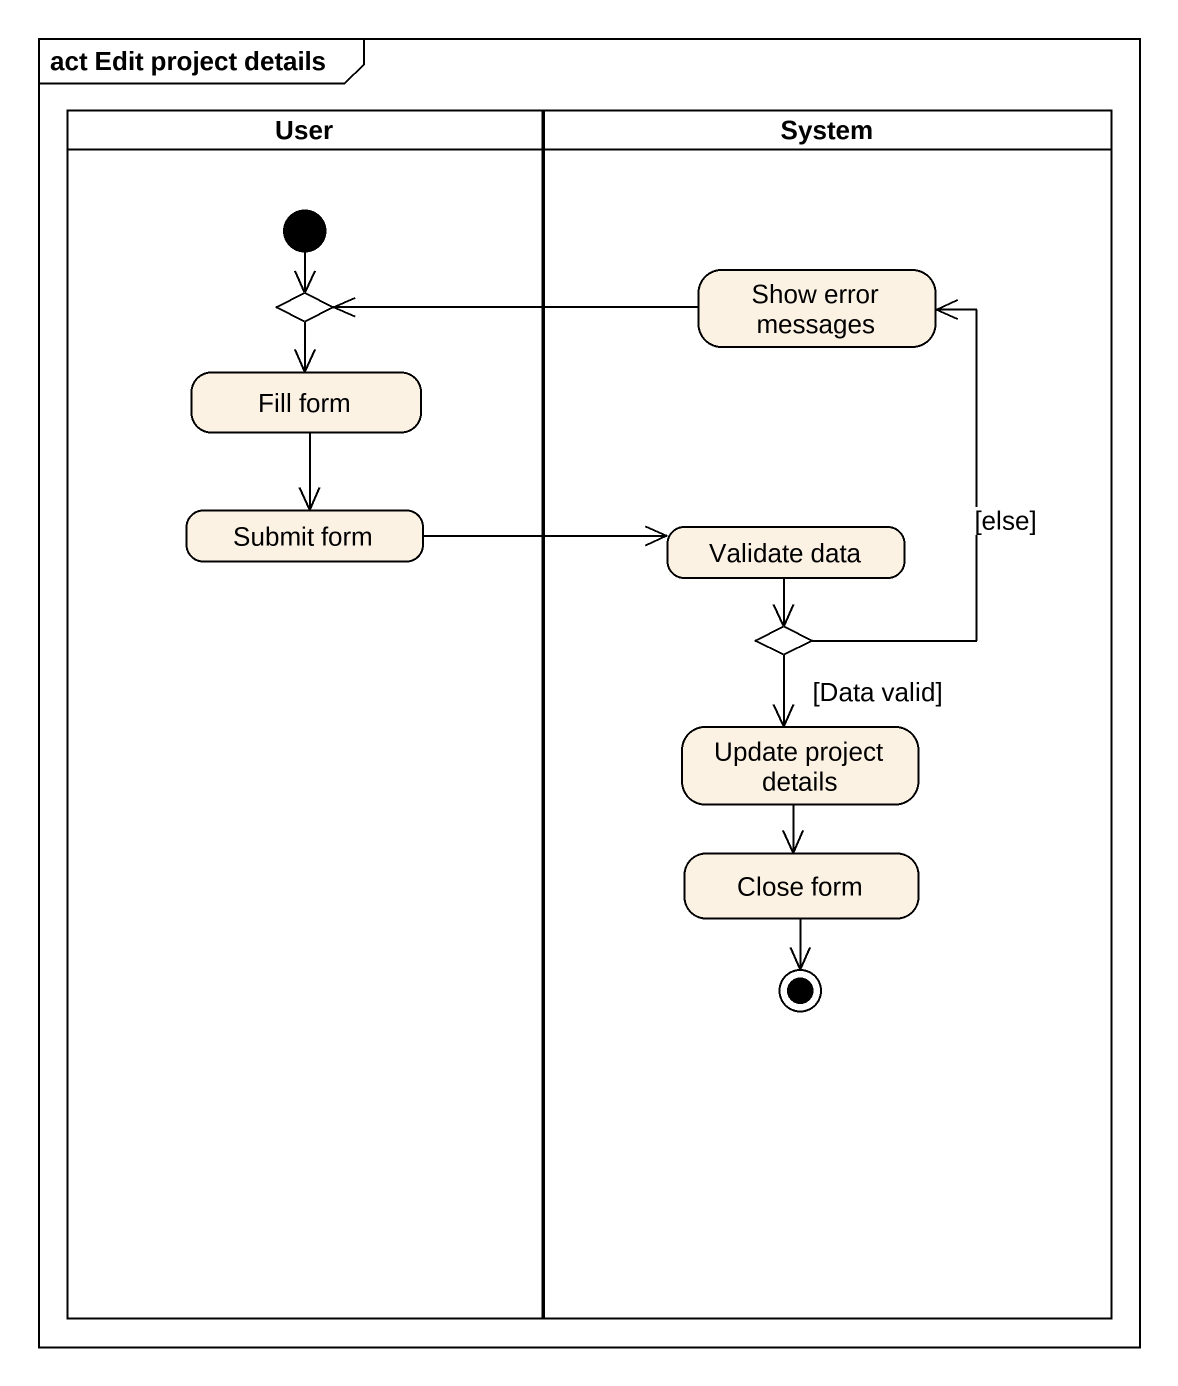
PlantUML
@startuml
mainframe act Edit project details
hide empty description
state User <<partition>> {
  state choice1 <<choice>>
  state "Fill form" as Fill_form
  state "Submit form" as Submit_form
  [*] --> choice1
}
state System <<partition>> {
  state "Show error messages" as Show_error_messages
  state "Validate data" as Validate_data
  state choice2 <<choice>>
  state "Update project details" as Update_project_details
  state "Close form" as Close_form
  Close_form --> [*]
}
choice1 --> Fill_form
Show_error_messages -left-> choice1
Fill_form --> Submit_form
Submit_form -right-> Validate_data
Validate_data --> choice2
choice2 -up-> Show_error_messages : [else]
choice2 --> Update_project_details : [Data valid]
Update_project_details --> Close_form
@enduml
